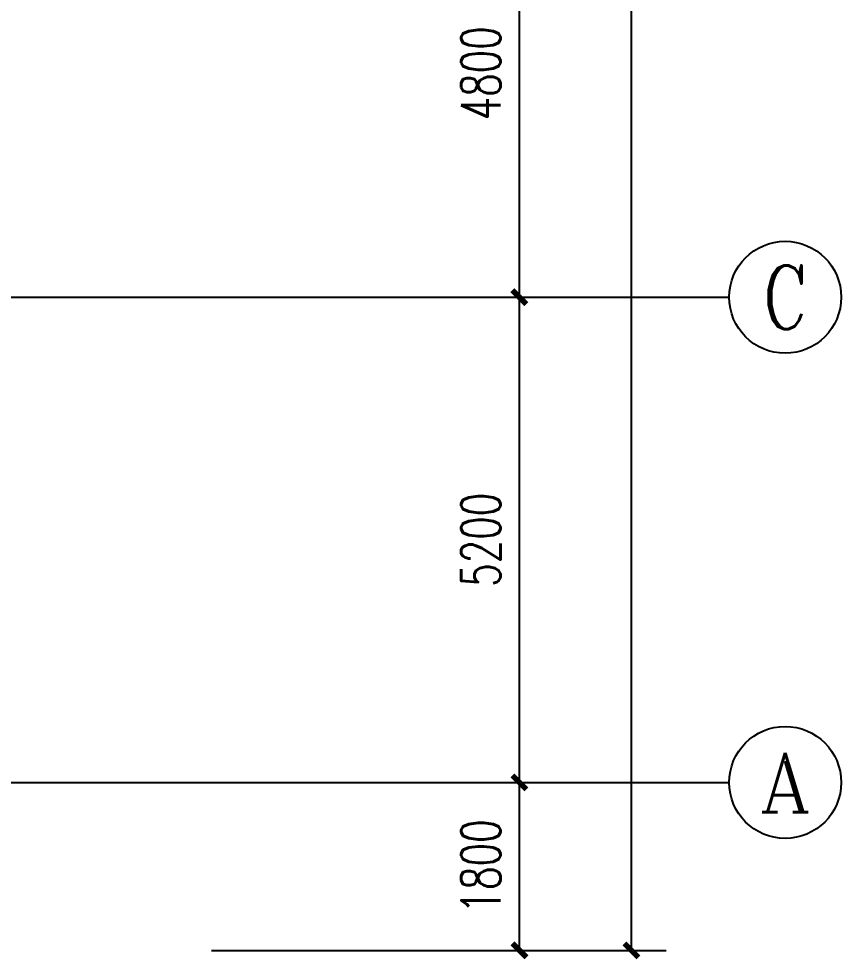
# Model space of a CAD drawing. Extents: x 0 to 2838408, y -923048 to 203859.
# Drawn here: x 2788346 to 2797163, y -548763 to -538674 of the extents above; entities that cross this region are included whole.
import ezdxf
from ezdxf.enums import TextEntityAlignment as Align

# ---------------------------------------------------------------- set-up
doc = ezdxf.new("R2010")
doc.units = 0
doc.header["$LTSCALE"] = 1000
for name, color, linetype in [('AXIS', 3, 'Continuous'), ('AXIS_TEXT', 7, 'Continuous'), ('DOTE', 8, 'Continuous'), ('XREF', 8, 'Continuous')]:
    doc.layers.add(name, color=color, linetype=linetype)
doc.styles.add('_TCH_AXIS', font='COMPLEX', dxfattribs={"bigfont": 'GBCBIG'})
doc.styles.add('A_DIM_T3', font='SIMPLEX', dxfattribs={"width": 0.7, "bigfont": 'HZ'})
doc.styles.add('COMPLEX', font='COMPLEX')
doc.dimstyles.new('_TCH_ARCH&&150', dxfattribs={"dimtxt": 420, "dimasz": 150, "dimexe": 375, "dimexo": 450, "dimgap": 202.5, "dimtad": 1, "dimdec": 0, "dimzin": 0, "dimdsep": 46, "dimtxsty": 'A_DIM_T3', "dimblk": 'ARCHTICK', "dimcen": 0.09, "dimclrt": 7, "dimazin": 2, "dimtfac": 1, "dimtdec": 0, "dimtix": 1, "dimtmove": 2, "dimatfit": 3, "dimfxl": 150, "dimtolj": 1, "dimtzin": 0, "dimarcsym": 0})

# ---------------------------------------------------------------- blocks, each defined once
blk = doc.blocks.new('_ArchTick')
at = {"color": 0, "linetype": 'ByBlock', "const_width": 0.4}
blk.add_lwpolyline([(-0.5, -0.5), (0.5, 0.5)], dxfattribs=at)
blk = doc.blocks.new('*D332')
at = {"layer": 'AXIS', "color": 0, "lineweight": -2, "transparency": 16777216}
for p, q in [((2454367, -469058), (2459242, -469058)), ((2458867, -548658), (2458867, -469058)), ((2454367, -548658), (2459242, -548658))]:
    blk.add_line(p, q, dxfattribs=at)
at = {"layer": 'Defpoints', "color": 0, "transparency": 16777216}
for p in [(2453917, -469058), (2458867, -469058), (2453917, -548658)]:
    blk.add_point(p, dxfattribs=at)
at = {"layer": 'AXIS', "color": 0, "lineweight": -2, "transparency": 16777216, "xscale": 150, "yscale": 150, "zscale": 150}
for p, rotation in [((2458867, -469058), 90), ((2458867, -548658), 270)]:
    blk.add_blockref('_ArchTick', p, dxfattribs=dict(at, rotation=rotation))
at = {"layer": 'AXIS', "color": 7, "transparency": 16777216, "insert": (2458454, -508858), "char_height": 420, "attachment_point": 5, "rotation": 90, "style": 'A_DIM_T3'}
blk.add_mtext('\\A1;79600', dxfattribs=at)
blk = doc.blocks.new('*D333')
at = {"layer": 'AXIS', "color": 0, "lineweight": -2, "transparency": 16777216}
for p, q in [((2454367, -546858), (2458042, -546858)), ((2457667, -548658), (2457667, -546858)), ((2454367, -548658), (2458042, -548658))]:
    blk.add_line(p, q, dxfattribs=at)
at = {"layer": 'Defpoints', "color": 0, "transparency": 16777216}
for p in [(2453917, -546858), (2457667, -546858), (2453917, -548658)]:
    blk.add_point(p, dxfattribs=at)
at = {"layer": 'AXIS', "color": 0, "lineweight": -2, "transparency": 16777216, "xscale": 150, "yscale": 150, "zscale": 150}
for p, rotation in [((2457667, -546858), 90), ((2457667, -548658), 270)]:
    blk.add_blockref('_ArchTick', p, dxfattribs=dict(at, rotation=rotation))
at = {"layer": 'AXIS', "color": 7, "transparency": 16777216, "insert": (2457254, -547758), "char_height": 420, "attachment_point": 5, "rotation": 90, "style": 'A_DIM_T3'}
blk.add_mtext('\\A1;1800', dxfattribs=at)
blk = doc.blocks.new('*D334')
at = {"layer": 'AXIS', "color": 0, "lineweight": -2, "transparency": 16777216}
for p, q in [((2454367, -541658), (2458042, -541658)), ((2457667, -546858), (2457667, -541658)), ((2454367, -546858), (2458042, -546858))]:
    blk.add_line(p, q, dxfattribs=at)
at = {"layer": 'Defpoints', "color": 0, "transparency": 16777216}
for p in [(2453917, -541658), (2457667, -541658), (2453917, -546858)]:
    blk.add_point(p, dxfattribs=at)
at = {"layer": 'AXIS', "color": 0, "lineweight": -2, "transparency": 16777216, "xscale": 150, "yscale": 150, "zscale": 150}
for p, rotation in [((2457667, -541658), 90), ((2457667, -546858), 270)]:
    blk.add_blockref('_ArchTick', p, dxfattribs=dict(at, rotation=rotation))
at = {"layer": 'AXIS', "color": 7, "transparency": 16777216, "insert": (2457254, -544258), "char_height": 420, "attachment_point": 5, "rotation": 90, "style": 'A_DIM_T3'}
blk.add_mtext('\\A1;5200', dxfattribs=at)
blk = doc.blocks.new('*D335')
at = {"layer": 'AXIS', "color": 0, "lineweight": -2, "transparency": 16777216}
for p, q in [((2454367, -536858), (2458042, -536858)), ((2457667, -541658), (2457667, -536858)), ((2454367, -541658), (2458042, -541658))]:
    blk.add_line(p, q, dxfattribs=at)
at = {"layer": 'Defpoints', "color": 0, "transparency": 16777216}
for p in [(2453917, -536858), (2457667, -536858), (2453917, -541658)]:
    blk.add_point(p, dxfattribs=at)
at = {"layer": 'AXIS', "color": 0, "lineweight": -2, "transparency": 16777216, "xscale": 150, "yscale": 150, "zscale": 150}
for p, rotation in [((2457667, -536858), 90), ((2457667, -541658), 270)]:
    blk.add_blockref('_ArchTick', p, dxfattribs=dict(at, rotation=rotation))
at = {"layer": 'AXIS', "color": 7, "transparency": 16777216, "insert": (2457254, -539258), "char_height": 420, "attachment_point": 5, "rotation": 90, "style": 'A_DIM_T3'}
blk.add_mtext('\\A1;4800', dxfattribs=at)
blk = doc.blocks.new('*D396')
at = {"layer": 'AXIS', "color": 0, "lineweight": -2, "transparency": 16777216}
for p, q in [((2454367, -469058), (2459242, -469058)), ((2458867, -548658), (2458867, -469058)), ((2454367, -548658), (2459242, -548658))]:
    blk.add_line(p, q, dxfattribs=at)
at = {"layer": 'Defpoints', "color": 0, "transparency": 16777216}
for p in [(2453917, -469058), (2458867, -469058), (2453917, -548658)]:
    blk.add_point(p, dxfattribs=at)
at = {"layer": 'AXIS', "color": 0, "lineweight": -2, "transparency": 16777216, "xscale": 150, "yscale": 150, "zscale": 150}
for p, rotation in [((2458867, -469058), 90), ((2458867, -548658), 270)]:
    blk.add_blockref('_ArchTick', p, dxfattribs=dict(at, rotation=rotation))
at = {"layer": 'AXIS', "color": 7, "transparency": 16777216, "insert": (2458454, -508858), "char_height": 420, "attachment_point": 5, "rotation": 90, "style": 'A_DIM_T3'}
blk.add_mtext('\\A1;79600', dxfattribs=at)
blk = doc.blocks.new('*D397')
at = {"layer": 'AXIS', "color": 0, "lineweight": -2, "transparency": 16777216}
for p, q in [((2454367, -546858), (2458042, -546858)), ((2457667, -548658), (2457667, -546858)), ((2454367, -548658), (2458042, -548658))]:
    blk.add_line(p, q, dxfattribs=at)
at = {"layer": 'Defpoints', "color": 0, "transparency": 16777216}
for p in [(2453917, -546858), (2457667, -546858), (2453917, -548658)]:
    blk.add_point(p, dxfattribs=at)
at = {"layer": 'AXIS', "color": 0, "lineweight": -2, "transparency": 16777216, "xscale": 150, "yscale": 150, "zscale": 150}
for p, rotation in [((2457667, -546858), 90), ((2457667, -548658), 270)]:
    blk.add_blockref('_ArchTick', p, dxfattribs=dict(at, rotation=rotation))
at = {"layer": 'AXIS', "color": 7, "transparency": 16777216, "insert": (2457254, -547758), "char_height": 420, "attachment_point": 5, "rotation": 90, "style": 'A_DIM_T3'}
blk.add_mtext('\\A1;1800', dxfattribs=at)
blk = doc.blocks.new('*D398')
at = {"layer": 'AXIS', "color": 0, "lineweight": -2, "transparency": 16777216}
for p, q in [((2454367, -541658), (2458042, -541658)), ((2457667, -546858), (2457667, -541658)), ((2454367, -546858), (2458042, -546858))]:
    blk.add_line(p, q, dxfattribs=at)
at = {"layer": 'Defpoints', "color": 0, "transparency": 16777216}
for p in [(2453917, -541658), (2457667, -541658), (2453917, -546858)]:
    blk.add_point(p, dxfattribs=at)
at = {"layer": 'AXIS', "color": 0, "lineweight": -2, "transparency": 16777216, "xscale": 150, "yscale": 150, "zscale": 150}
for p, rotation in [((2457667, -541658), 90), ((2457667, -546858), 270)]:
    blk.add_blockref('_ArchTick', p, dxfattribs=dict(at, rotation=rotation))
at = {"layer": 'AXIS', "color": 7, "transparency": 16777216, "insert": (2457254, -544258), "char_height": 420, "attachment_point": 5, "rotation": 90, "style": 'A_DIM_T3'}
blk.add_mtext('\\A1;5200', dxfattribs=at)
blk = doc.blocks.new('*D399')
at = {"layer": 'AXIS', "color": 0, "lineweight": -2, "transparency": 16777216}
for p, q in [((2454367, -536858), (2458042, -536858)), ((2457667, -541658), (2457667, -536858)), ((2454367, -541658), (2458042, -541658))]:
    blk.add_line(p, q, dxfattribs=at)
at = {"layer": 'Defpoints', "color": 0, "transparency": 16777216}
for p in [(2453917, -536858), (2457667, -536858), (2453917, -541658)]:
    blk.add_point(p, dxfattribs=at)
at = {"layer": 'AXIS', "color": 0, "lineweight": -2, "transparency": 16777216, "xscale": 150, "yscale": 150, "zscale": 150}
for p, rotation in [((2457667, -536858), 90), ((2457667, -541658), 270)]:
    blk.add_blockref('_ArchTick', p, dxfattribs=dict(at, rotation=rotation))
at = {"layer": 'AXIS', "color": 7, "transparency": 16777216, "insert": (2457254, -539258), "char_height": 420, "attachment_point": 5, "rotation": 90, "style": 'A_DIM_T3'}
blk.add_mtext('\\A1;4800', dxfattribs=at)
blk = doc.blocks.new('*D460')
at = {"layer": 'AXIS', "color": 0, "lineweight": -2, "transparency": 16777216}
for p, q in [((2454367, -469058), (2459242, -469058)), ((2458867, -548658), (2458867, -469058)), ((2454367, -548658), (2459242, -548658))]:
    blk.add_line(p, q, dxfattribs=at)
at = {"layer": 'Defpoints', "color": 0, "transparency": 16777216}
for p in [(2453917, -469058), (2458867, -469058), (2453917, -548658)]:
    blk.add_point(p, dxfattribs=at)
at = {"layer": 'AXIS', "color": 0, "lineweight": -2, "transparency": 16777216, "xscale": 150, "yscale": 150, "zscale": 150}
for p, rotation in [((2458867, -469058), 90), ((2458867, -548658), 270)]:
    blk.add_blockref('_ArchTick', p, dxfattribs=dict(at, rotation=rotation))
at = {"layer": 'AXIS', "color": 7, "transparency": 16777216, "insert": (2458454, -508858), "char_height": 420, "attachment_point": 5, "rotation": 90, "style": 'A_DIM_T3'}
blk.add_mtext('\\A1;79600', dxfattribs=at)
blk = doc.blocks.new('*D461')
at = {"layer": 'AXIS', "color": 0, "lineweight": -2, "transparency": 16777216}
for p, q in [((2454367, -546858), (2458042, -546858)), ((2457667, -548658), (2457667, -546858)), ((2454367, -548658), (2458042, -548658))]:
    blk.add_line(p, q, dxfattribs=at)
at = {"layer": 'Defpoints', "color": 0, "transparency": 16777216}
for p in [(2453917, -546858), (2457667, -546858), (2453917, -548658)]:
    blk.add_point(p, dxfattribs=at)
at = {"layer": 'AXIS', "color": 0, "lineweight": -2, "transparency": 16777216, "xscale": 150, "yscale": 150, "zscale": 150}
for p, rotation in [((2457667, -546858), 90), ((2457667, -548658), 270)]:
    blk.add_blockref('_ArchTick', p, dxfattribs=dict(at, rotation=rotation))
at = {"layer": 'AXIS', "color": 7, "transparency": 16777216, "insert": (2457254, -547758), "char_height": 420, "attachment_point": 5, "rotation": 90, "style": 'A_DIM_T3'}
blk.add_mtext('\\A1;1800', dxfattribs=at)
blk = doc.blocks.new('*D462')
at = {"layer": 'AXIS', "color": 0, "lineweight": -2, "transparency": 16777216}
for p, q in [((2454367, -541658), (2458042, -541658)), ((2457667, -546858), (2457667, -541658)), ((2454367, -546858), (2458042, -546858))]:
    blk.add_line(p, q, dxfattribs=at)
at = {"layer": 'Defpoints', "color": 0, "transparency": 16777216}
for p in [(2453917, -541658), (2457667, -541658), (2453917, -546858)]:
    blk.add_point(p, dxfattribs=at)
at = {"layer": 'AXIS', "color": 0, "lineweight": -2, "transparency": 16777216, "xscale": 150, "yscale": 150, "zscale": 150}
for p, rotation in [((2457667, -541658), 90), ((2457667, -546858), 270)]:
    blk.add_blockref('_ArchTick', p, dxfattribs=dict(at, rotation=rotation))
at = {"layer": 'AXIS', "color": 7, "transparency": 16777216, "insert": (2457254, -544258), "char_height": 420, "attachment_point": 5, "rotation": 90, "style": 'A_DIM_T3'}
blk.add_mtext('\\A1;5200', dxfattribs=at)
blk = doc.blocks.new('*D463')
at = {"layer": 'AXIS', "color": 0, "lineweight": -2, "transparency": 16777216}
for p, q in [((2454367, -536858), (2458042, -536858)), ((2457667, -541658), (2457667, -536858)), ((2454367, -541658), (2458042, -541658))]:
    blk.add_line(p, q, dxfattribs=at)
at = {"layer": 'Defpoints', "color": 0, "transparency": 16777216}
for p in [(2453917, -536858), (2457667, -536858), (2453917, -541658)]:
    blk.add_point(p, dxfattribs=at)
at = {"layer": 'AXIS', "color": 0, "lineweight": -2, "transparency": 16777216, "xscale": 150, "yscale": 150, "zscale": 150}
for p, rotation in [((2457667, -536858), 90), ((2457667, -541658), 270)]:
    blk.add_blockref('_ArchTick', p, dxfattribs=dict(at, rotation=rotation))
at = {"layer": 'AXIS', "color": 7, "transparency": 16777216, "insert": (2457254, -539258), "char_height": 420, "attachment_point": 5, "rotation": 90, "style": 'A_DIM_T3'}
blk.add_mtext('\\A1;4800', dxfattribs=at)
blk = doc.blocks.new('_AXISO')
at = {"color": 0}
blk.add_circle((0, 0), 0.5, dxfattribs=at)
at = {"layer": 'AXIS_TEXT', "color": 0, "style": 'COMPLEX', "width": 1.041667}
blk.add_attdef('A', text='', height=0.56, dxfattribs=at).set_placement((-0.25, -0.28), (0.25, -0.28), align=Align.FIT)
blk = doc.blocks.new('*D524')
at = {"layer": 'AXIS', "color": 0, "lineweight": -2, "transparency": 16777216}
for p, q in [((2454367, -469058), (2459242, -469058)), ((2458867, -548658), (2458867, -469058)), ((2454367, -548658), (2459242, -548658))]:
    blk.add_line(p, q, dxfattribs=at)
at = {"layer": 'Defpoints', "color": 0, "transparency": 16777216}
for p in [(2453917, -469058), (2458867, -469058), (2453917, -548658)]:
    blk.add_point(p, dxfattribs=at)
at = {"layer": 'AXIS', "color": 0, "lineweight": -2, "transparency": 16777216, "xscale": 150, "yscale": 150, "zscale": 150}
for p, rotation in [((2458867, -469058), 90), ((2458867, -548658), 270)]:
    blk.add_blockref('_ArchTick', p, dxfattribs=dict(at, rotation=rotation))
at = {"layer": 'AXIS', "color": 7, "transparency": 16777216, "insert": (2458454, -508858), "char_height": 420, "attachment_point": 5, "rotation": 90, "style": 'A_DIM_T3'}
blk.add_mtext('\\A1;79600', dxfattribs=at)
blk = doc.blocks.new('*D525')
at = {"layer": 'AXIS', "color": 0, "lineweight": -2, "transparency": 16777216}
for p, q in [((2454367, -546858), (2458042, -546858)), ((2457667, -548658), (2457667, -546858)), ((2454367, -548658), (2458042, -548658))]:
    blk.add_line(p, q, dxfattribs=at)
at = {"layer": 'Defpoints', "color": 0, "transparency": 16777216}
for p in [(2453917, -546858), (2457667, -546858), (2453917, -548658)]:
    blk.add_point(p, dxfattribs=at)
at = {"layer": 'AXIS', "color": 0, "lineweight": -2, "transparency": 16777216, "xscale": 150, "yscale": 150, "zscale": 150}
for p, rotation in [((2457667, -546858), 90), ((2457667, -548658), 270)]:
    blk.add_blockref('_ArchTick', p, dxfattribs=dict(at, rotation=rotation))
at = {"layer": 'AXIS', "color": 7, "transparency": 16777216, "insert": (2457254, -547758), "char_height": 420, "attachment_point": 5, "rotation": 90, "style": 'A_DIM_T3'}
blk.add_mtext('\\A1;1800', dxfattribs=at)
blk = doc.blocks.new('*D526')
at = {"layer": 'AXIS', "color": 0, "lineweight": -2, "transparency": 16777216}
for p, q in [((2454367, -541658), (2458042, -541658)), ((2457667, -546858), (2457667, -541658)), ((2454367, -546858), (2458042, -546858))]:
    blk.add_line(p, q, dxfattribs=at)
at = {"layer": 'Defpoints', "color": 0, "transparency": 16777216}
for p in [(2453917, -541658), (2457667, -541658), (2453917, -546858)]:
    blk.add_point(p, dxfattribs=at)
at = {"layer": 'AXIS', "color": 0, "lineweight": -2, "transparency": 16777216, "xscale": 150, "yscale": 150, "zscale": 150}
for p, rotation in [((2457667, -541658), 90), ((2457667, -546858), 270)]:
    blk.add_blockref('_ArchTick', p, dxfattribs=dict(at, rotation=rotation))
at = {"layer": 'AXIS', "color": 7, "transparency": 16777216, "insert": (2457254, -544258), "char_height": 420, "attachment_point": 5, "rotation": 90, "style": 'A_DIM_T3'}
blk.add_mtext('\\A1;5200', dxfattribs=at)
blk = doc.blocks.new('*D527')
at = {"layer": 'AXIS', "color": 0, "lineweight": -2, "transparency": 16777216}
for p, q in [((2454367, -536858), (2458042, -536858)), ((2457667, -541658), (2457667, -536858)), ((2454367, -541658), (2458042, -541658))]:
    blk.add_line(p, q, dxfattribs=at)
at = {"layer": 'Defpoints', "color": 0, "transparency": 16777216}
for p in [(2453917, -536858), (2457667, -536858), (2453917, -541658)]:
    blk.add_point(p, dxfattribs=at)
at = {"layer": 'AXIS', "color": 0, "lineweight": -2, "transparency": 16777216, "xscale": 150, "yscale": 150, "zscale": 150}
for p, rotation in [((2457667, -536858), 90), ((2457667, -541658), 270)]:
    blk.add_blockref('_ArchTick', p, dxfattribs=dict(at, rotation=rotation))
at = {"layer": 'AXIS', "color": 7, "transparency": 16777216, "insert": (2457254, -539258), "char_height": 420, "attachment_point": 5, "rotation": 90, "style": 'A_DIM_T3'}
blk.add_mtext('\\A1;4800', dxfattribs=at)
blk = doc.blocks.new('3F1')
at = {"layer": 'AXIS'}
for p, q in [((2453916.7, -541658.3), (2459916.7, -541658.3)), ((2453916.7, -546858.3), (2459916.7, -546858.3))]:
    blk.add_line(p, q, dxfattribs=at)
at = {"layer": 'DOTE'}
for p, q in [((2343216.7, -541658.3), (2453916.7, -541658.3)), ((2343216.7, -546858.3), (2453916.7, -546858.3)), ((2343216.7, -546858.3), (2453916.7, -546858.3))]:
    blk.add_line(p, q, dxfattribs=at)
at = {"layer": 'AXIS'}
ref = blk.add_blockref('_AXISO', (2460516.7, -541658.3), dxfattribs=dict(at, xscale=1200, yscale=1200, zscale=1200))
ref.add_attrib('A', 'C', dxfattribs={"layer": 'AXIS_TEXT', "height": 683.5, "style": '_TCH_AXIS'}).set_placement((2460272.6, -542000), (2460760.9, -542000), align=Align.FIT)
ref = blk.add_blockref('_AXISO', (2460516.7, -546858.3), dxfattribs=dict(at, xscale=1200, yscale=1200, zscale=1200))
ref.add_attrib('A', 'A', dxfattribs={"layer": 'AXIS_TEXT', "height": 637.8, "style": '_TCH_AXIS'}).set_placement((2460243.4, -547177.1), (2460790.1, -547177.1), align=Align.FIT)
for p1, p2, distance, picture, middle in [((2453916.7, -548658.3), (2453916.7, -469058.3), -4950, '*D332', (2458454.2, -508858.3)), ((2453916.7, -548658.3), (2453916.7, -469058.3), -4950, '*D396', (2458454.2, -508858.3)), ((2453916.7, -548658.3), (2453916.7, -469058.3), -4950, '*D460', (2458454.2, -508858.3)), ((2453916.7, -548658.3), (2453916.7, -469058.3), -4950, '*D524', (2458454.2, -508858.3)), ((2453916.7, -541658.3), (2453916.7, -536858.3), -3750, '*D335', (2457254.2, -539258.3)), ((2453916.7, -541658.3), (2453916.7, -536858.3), -3750, '*D399', (2457254.2, -539258.3)), ((2453916.7, -541658.3), (2453916.7, -536858.3), -3750, '*D463', (2457254.2, -539258.3)), ((2453916.7, -541658.3), (2453916.7, -536858.3), -3750, '*D527', (2457254.2, -539258.3)), ((2453916.7, -546858.3), (2453916.7, -541658.3), -3750, '*D334', (2457254.2, -544258.3)), ((2453916.7, -546858.3), (2453916.7, -541658.3), -3750, '*D398', (2457254.2, -544258.3)), ((2453916.7, -546858.3), (2453916.7, -541658.3), -3750, '*D462', (2457254.2, -544258.3)), ((2453916.7, -546858.3), (2453916.7, -541658.3), -3750, '*D526', (2457254.2, -544258.3)), ((2453916.7, -548658.3), (2453916.7, -546858.3), -3750, '*D333', (2457254.2, -547758.3)), ((2453916.7, -548658.3), (2453916.7, -546858.3), -3750, '*D397', (2457254.2, -547758.3)), ((2453916.7, -548658.3), (2453916.7, -546858.3), -3750, '*D461', (2457254.2, -547758.3)), ((2453916.7, -548658.3), (2453916.7, -546858.3), -3750, '*D525', (2457254.2, -547758.3))]:
    dim = blk.add_aligned_dim(p1=p1, p2=p2, distance=distance, dimstyle='_TCH_ARCH&&150', dxfattribs=at)
    dim.commit()
    dim.dimension.update_dxf_attribs({"geometry": picture, "text_midpoint": middle})

msp = doc.modelspace()

# ---------------------------------------------------------------- block references
at = {"layer": 'XREF'}
msp.add_blockref('3F1', (336045.8, 0), dxfattribs=at)

doc.saveas('drawing.dxf')
